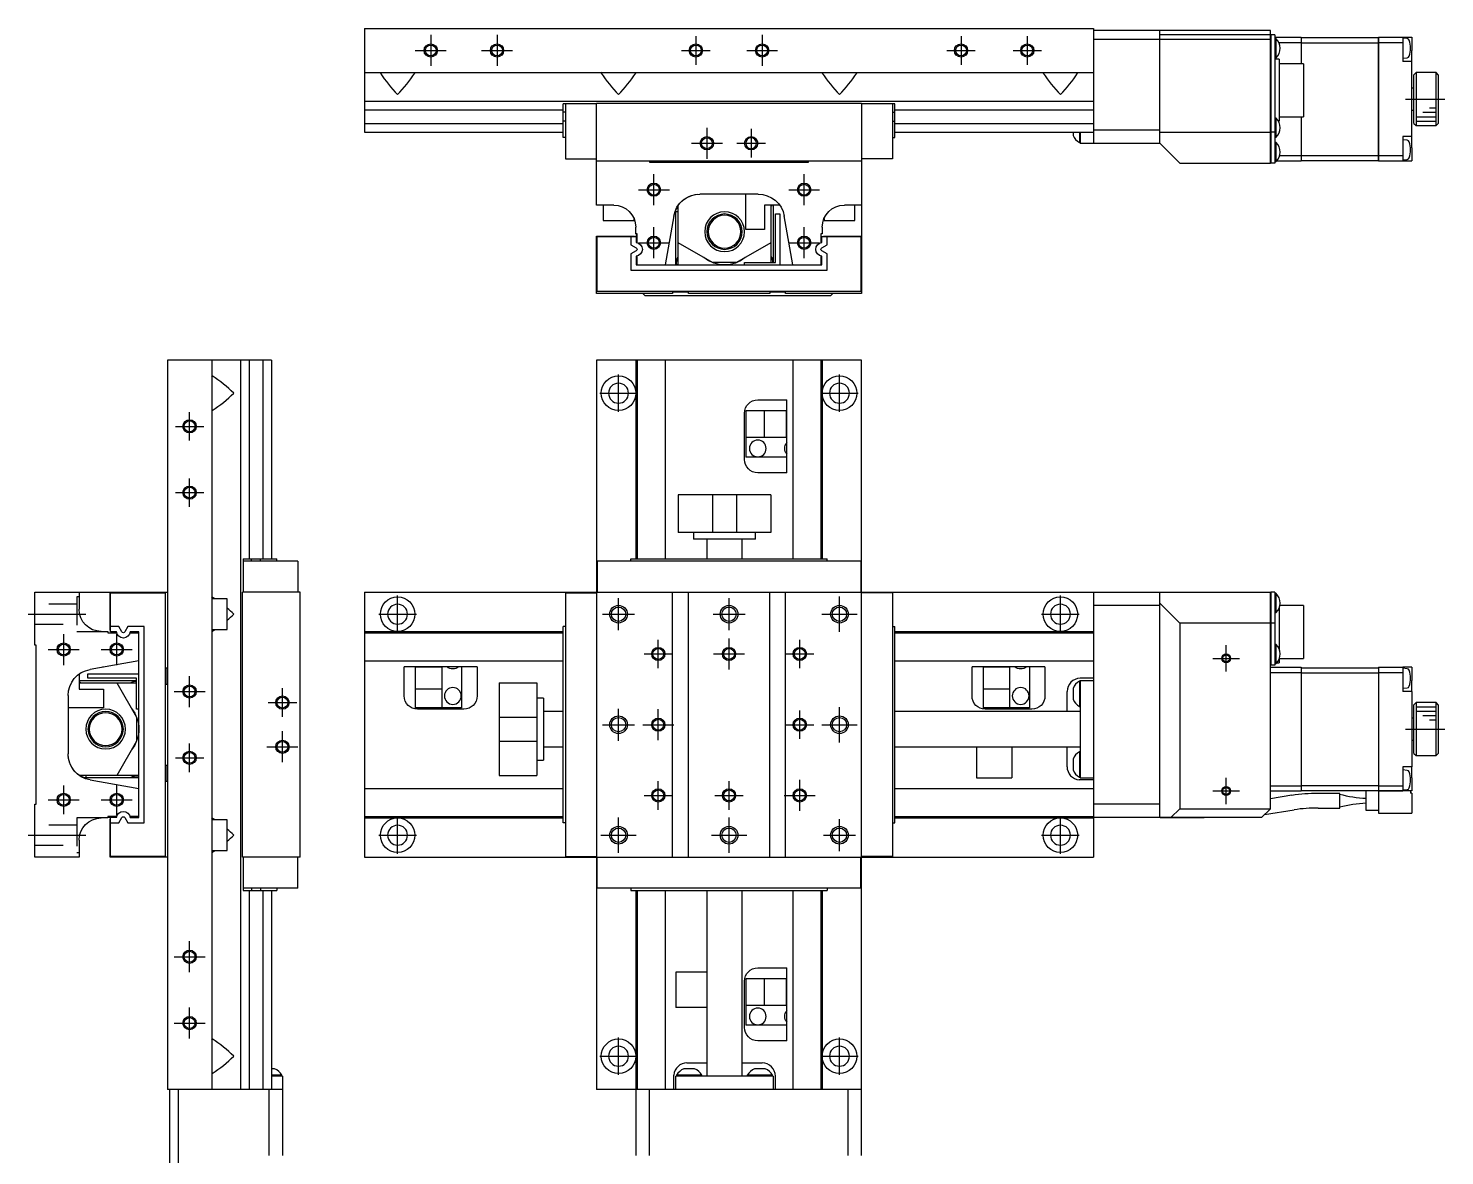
# Model space of a CAD drawing. Extents: x -2 to 660, y -8 to 406.
# Drawn here: x -1.5 to 319, y 150.9 to 405.9 of the extents above; entities that cross this region are included whole.
import ezdxf

# ---------------------------------------------------------------- set-up
doc = ezdxf.new("R2010")
doc.units = 0
doc.header["$LTSCALE"] = 0.5
doc.linetypes.add('CENTER', pattern=[50.8, 31.75, -6.35, 6.35, -6.35])
doc.linetypes.add('DASHED', pattern=[19.05, 12.7, -6.35])
for name, color, linetype in [('MSM_CENTER', 1, 'CENTER'), ('MSM_CONTINUOUS', 7, 'CONTINUOUS'), ('MSM_DASHED', 4, 'DASHED'), ('MSM_NARROW', 5, 'CONTINUOUS')]:
    doc.layers.add(name, color=color, linetype=linetype)

msp = doc.modelspace()

# ---------------------------------------------------------------- linework, layer by layer
at = {"layer": 'MSM_CENTER'}
for p, q in [((89.56, 404.41), (89.56, 397.41)), ((104.56, 404.41), (104.56, 397.41)), ((149.56, 404.14), (149.56, 397.68)), ((164.56, 404.41), (164.56, 397.41)), ((209.56, 404.14), (209.56, 397.68)), ((224.56, 404.14), (224.56, 397.68)), ((86.06, 400.91), (93.06, 400.91)), ((101.06, 400.91), (108.06, 400.91)), ((146.33, 400.91), (152.79, 400.91)), ((161.06, 400.91), (168.06, 400.91)), ((206.33, 400.91), (212.79, 400.91)), ((221.33, 400.91), (227.79, 400.91)), ((310.11, 389.91), (319.01, 389.91)), ((152.06, 383.41), (152.06, 376.41)), ((162.06, 383.14), (162.06, 376.68)), ((148.56, 379.91), (155.56, 379.91)), ((158.83, 379.91), (165.29, 379.91)), ((140.06, 365.91), (140.06, 372.91)), ((174.06, 365.91), (174.06, 372.91)), ((136.56, 369.41), (143.56, 369.41)), ((170.56, 369.41), (177.56, 369.41)), ((140.06, 353.91), (140.06, 360.91)), ((174.06, 353.91), (174.06, 360.91)), ((136.56, 357.41), (143.56, 357.41)), ((170.56, 357.41), (177.56, 357.41)), ((132.06, 319.12), (132.06, 327.62)), ((182.06, 319.12), (182.06, 327.62)), ((127.81, 323.37), (136.31, 323.37)), ((177.81, 323.37), (186.31, 323.37)), ((35, 312.64), (35, 319.1)), ((31.77, 315.87), (38.23, 315.87)), ((35, 297.64), (35, 304.1)), ((31.77, 300.87), (38.23, 300.87)), ((82.06, 269.12), (82.06, 277.62)), ((132.06, 269.74), (132.06, 276.99)), ((157.06, 269.74), (157.06, 276.99)), ((182.06, 269.37), (182.06, 277.37)), ((232.06, 269.12), (232.06, 277.62)), ((-1.5, 273.37), (11.5, 273.37)), ((77.81, 273.37), (86.31, 273.37)), ((128.44, 273.37), (135.68, 273.37)), ((153.44, 273.37), (160.68, 273.37)), ((178.06, 273.37), (186.06, 273.37)), ((227.81, 273.37), (236.31, 273.37)), ((6.5, 261.87), (6.5, 268.87)), ((18.5, 261.87), (18.5, 268.87)), ((141.06, 261.14), (141.06, 267.6)), ((157.06, 260.87), (157.06, 267.87)), ((173.06, 261.14), (173.06, 267.6)), ((269.56, 260.37), (269.56, 266.37)), ((3, 265.37), (10, 265.37)), ((15, 265.37), (22, 265.37)), ((137.83, 264.37), (144.29, 264.37)), ((153.56, 264.37), (160.56, 264.37)), ((169.83, 264.37), (176.29, 264.37)), ((266.56, 263.37), (272.56, 263.37)), ((35, 252.37), (35, 259.37)), ((56, 250.14), (56, 256.6)), ((31.5, 255.87), (38.5, 255.87)), ((52.77, 253.37), (59.23, 253.37)), ((132.06, 244.74), (132.06, 251.99)), ((141.06, 244.87), (141.06, 251.87)), ((173.06, 245.14), (173.06, 251.6)), ((182.06, 244.37), (182.06, 252.37)), ((56, 239.87), (56, 246.87)), ((128.44, 248.37), (135.68, 248.37)), ((137.56, 248.37), (144.56, 248.37)), ((169.83, 248.37), (176.29, 248.37)), ((178.06, 248.37), (186.06, 248.37)), ((310.11, 247.37), (319.01, 247.37)), ((35, 237.64), (35, 244.1)), ((31.77, 240.87), (38.23, 240.87)), ((52.5, 243.37), (59.5, 243.37)), ((6.5, 228.14), (6.5, 234.6)), ((18.5, 227.87), (18.5, 234.87)), ((141.06, 229.14), (141.06, 235.6)), ((157.06, 229.14), (157.06, 235.6)), ((173.06, 228.87), (173.06, 235.87)), ((269.56, 230.37), (269.56, 236.37)), ((3, 231.37), (10, 231.37)), ((15, 231.37), (22, 231.37)), ((137.83, 232.37), (144.29, 232.37)), ((153.83, 232.37), (160.29, 232.37)), ((169.56, 232.37), (176.56, 232.37)), ((266.56, 233.37), (272.56, 233.37)), ((82.06, 219.12), (82.06, 227.62)), ((232.06, 219.12), (232.06, 227.62)), ((132.06, 219.37), (132.06, 227.37)), ((157.06, 219.37), (157.06, 227.37)), ((182.06, 219.74), (182.06, 226.99)), ((-1.5, 223.37), (11.5, 223.37)), ((77.81, 223.37), (86.31, 223.37)), ((128.06, 223.37), (136.06, 223.37)), ((153.06, 223.37), (161.06, 223.37)), ((178.44, 223.37), (185.68, 223.37)), ((227.81, 223.37), (236.31, 223.37)), ((35, 192.37), (35, 199.37)), ((31.5, 195.87), (38.5, 195.87)), ((35, 177.37), (35, 184.37)), ((31.5, 180.87), (38.5, 180.87)), ((132.06, 169.12), (132.06, 177.62)), ((182.06, 169.12), (182.06, 177.62)), ((127.81, 173.37), (136.31, 173.37)), ((177.81, 173.37), (186.31, 173.37))]:
    msp.add_line(p, q, dxfattribs=at)
at = {"layer": 'MSM_CONTINUOUS'}
for p, q in [((74.56, 405.91), (239.56, 405.91)), ((74.56, 405.91), (74.56, 382.41)), ((239.56, 405.91), (239.56, 379.91)), ((279.56, 405.41), (239.56, 405.41)), ((254.56, 379.91), (254.56, 405.41)), ((279.56, 404.41), (254.56, 404.41)), ((279.56, 404.51), (279.46, 404.41)), ((279.56, 404.51), (279.56, 405.41)), ((279.56, 375.41), (279.56, 404.41)), ((279.66, 404.41), (279.56, 404.31)), ((279.66, 404.41), (279.66, 375.41)), ((280.56, 404.41), (279.66, 404.41)), ((280.56, 404.41), (280.56, 375.41)), ((280.56, 403.91), (286.56, 403.91)), ((286.56, 403.91), (286.56, 397.91)), ((304.06, 403.91), (304.06, 375.91)), ((304.06, 375.91), (304.06, 403.91)), ((304.06, 403.91), (311.56, 403.91)), ((309.56, 403.91), (309.56, 398.41)), ((311.56, 403.91), (311.56, 400.91)), ((279.56, 403.41), (239.56, 403.41)), ((280.85, 403.56), (280.56, 403.56)), ((280.85, 399.26), (280.85, 403.56)), ((281.46, 402.71), (286.56, 402.71)), ((286.56, 403.81), (304.06, 403.81)), ((286.56, 402.67), (304.06, 402.67)), ((304.06, 402.71), (309.56, 402.71)), ((310.54, 403.58), (309.56, 403.66)), ((311.56, 378.91), (311.56, 400.91)), ((280.56, 399.26), (280.85, 399.26)), ((281.56, 398.91), (280.56, 398.91)), ((281.56, 398.91), (281.56, 384.91)), ((287.06, 397.91), (281.56, 397.91)), ((287.06, 397.91), (287.06, 385.91)), ((309.56, 399.16), (310.54, 399.25)), ((311.56, 398.41), (309.56, 398.41)), ((74.56, 395.91), (239.56, 395.91)), ((78.32, 395.91), (78.16, 395.78)), ((85.8, 395.91), (85.96, 395.78)), ((128.32, 395.91), (128.16, 395.78)), ((135.8, 395.91), (135.96, 395.78)), ((178.32, 395.91), (178.16, 395.78)), ((185.8, 395.91), (185.96, 395.78)), ((228.32, 395.91), (228.16, 395.78)), ((235.8, 395.91), (235.96, 395.78)), ((312.56, 395.91), (312.06, 395.41)), ((312.06, 384.41), (312.06, 395.41)), ((312.56, 395.91), (312.56, 383.91)), ((317.06, 395.91), (312.56, 395.91)), ((317.06, 383.91), (317.06, 395.91)), ((317.56, 395.41), (317.06, 395.91)), ((317.56, 395.41), (317.56, 384.41)), ((312.06, 392.41), (311.56, 392.41)), ((74.56, 389.41), (239.56, 389.41)), ((127.06, 388.81), (119.56, 388.81)), ((119.56, 381.21), (119.56, 388.81)), ((120.06, 388.81), (120.06, 376.41)), ((187.06, 388.91), (127.06, 388.91)), ((127.06, 365.91), (127.06, 388.91)), ((187.06, 388.91), (187.06, 345.91)), ((194.56, 388.81), (187.06, 388.81)), ((194.06, 388.81), (194.06, 376.41)), ((194.56, 381.21), (194.56, 388.81)), ((74.56, 387.45), (119.56, 387.45)), ((120.06, 386.94), (119.56, 386.94)), ((120.06, 384.89), (119.56, 384.89)), ((194.06, 386.94), (194.56, 386.94)), ((194.06, 384.89), (194.56, 384.89)), ((194.56, 387.45), (239.56, 387.45)), ((280.85, 385.56), (280.56, 385.56)), ((280.85, 381.26), (280.85, 385.56)), ((281.36, 384.91), (281.56, 384.91)), ((281.56, 385.91), (287.06, 385.91)), ((286.56, 385.91), (286.56, 375.91)), ((311.56, 387.41), (312.06, 387.41)), ((74.56, 384.38), (119.56, 384.38)), ((74.56, 382.41), (119.56, 382.41)), ((194.56, 384.38), (239.56, 384.38)), ((194.56, 382.41), (239.56, 382.41)), ((234.91, 382.41), (234.91, 381.7)), ((236.36, 382.41), (236.36, 380.05)), ((236.56, 382.41), (236.56, 379.91)), ((254.56, 382.91), (239.56, 382.91)), ((254.56, 382.41), (279.56, 382.41)), ((279.56, 382.45), (279.66, 382.41)), ((280.56, 382.41), (279.66, 382.41)), ((309.56, 381.41), (309.56, 375.91)), ((311.56, 381.41), (309.56, 381.41)), ((312.06, 384.41), (312.56, 383.91)), ((312.56, 383.91), (317.06, 383.91)), ((317.06, 383.91), (317.56, 384.41)), ((120.06, 381.21), (119.56, 381.21)), ((194.06, 381.21), (194.56, 381.21)), ((236.36, 380.05), (236.56, 380.05)), ((236.56, 379.91), (254.56, 379.91)), ((254.56, 379.91), (259.06, 375.41)), ((254.56, 379.91), (259.06, 375.41)), ((280.56, 381.26), (280.85, 381.26)), ((280.85, 380.06), (280.56, 380.06)), ((280.85, 375.76), (280.85, 380.06)), ((310.54, 380.58), (309.56, 380.66)), ((311.56, 378.91), (311.56, 375.91)), ((120.06, 376.41), (127.06, 376.41)), ((127.06, 375.91), (187.06, 375.91)), ((139.06, 375.91), (139.06, 375.61)), ((139.06, 375.61), (175.06, 375.61)), ((175.06, 375.61), (175.06, 375.91)), ((194.06, 376.41), (187.06, 376.41)), ((259.06, 375.41), (279.56, 375.41)), ((279.56, 375.51), (279.66, 375.41)), ((280.56, 375.41), (279.66, 375.41)), ((280.56, 375.76), (280.85, 375.76)), ((280.99, 375.91), (286.56, 375.91)), ((281.65, 377.11), (286.56, 377.11)), ((286.56, 377.15), (304.06, 377.15)), ((286.56, 376.01), (304.06, 376.01)), ((304.06, 377.11), (309.56, 377.11)), ((304.06, 375.91), (311.56, 375.91)), ((309.56, 376.16), (310.54, 376.25)), ((130.96, 365.91), (127.06, 365.91)), ((128.56, 365.91), (128.56, 362.41)), ((145.56, 352.41), (145.56, 365.86)), ((163.65, 368.41), (150.47, 368.41)), ((160.86, 360.41), (160.86, 368.41)), ((168.52, 365.91), (165.06, 365.91)), ((165.06, 365.91), (165.06, 360.41)), ((166.56, 365.86), (166.56, 352.91)), ((167.06, 365.91), (167.06, 352.91)), ((187.06, 365.91), (183.16, 365.91)), ((185.56, 362.41), (185.56, 365.91)), ((128.56, 362.41), (135.56, 362.41)), ((135.06, 363.77), (135.06, 363.78)), ((135.56, 362.41), (135.56, 362.87)), ((144.56, 363.46), (142.61, 352.41)), ((145.06, 352.41), (145.06, 364.86)), ((145.56, 364.41), (145.06, 364.41)), ((167.56, 352.91), (167.56, 363.91)), ((167.56, 363.91), (168.56, 363.91)), ((168.56, 363.91), (168.56, 352.41)), ((171.51, 352.41), (169.56, 363.46)), ((178.56, 362.87), (178.56, 362.41)), ((178.56, 362.41), (185.56, 362.41)), ((135.96, 359.41), (135.96, 360.91)), ((136.26, 359.41), (135.96, 359.41)), ((136.06, 359.41), (136.06, 357.49)), ((136.26, 357.45), (136.26, 359.41)), ((165.06, 360.41), (160.86, 360.41)), ((170.06, 360.41), (170.06, 360.62)), ((170.09, 360.41), (170.06, 360.41)), ((178.16, 359.41), (177.86, 359.41)), ((177.86, 359.41), (177.86, 357.45)), ((178.16, 360.91), (178.16, 359.41)), ((127.06, 358.91), (135.66, 358.91)), ((127.06, 345.91), (127.06, 358.91)), ((127.26, 346.41), (127.26, 358.81)), ((127.26, 358.81), (136.06, 358.81)), ((134.86, 358.81), (134.86, 356.94)), ((134.86, 356.94), (136.05, 356.25)), ((135.66, 358.91), (135.66, 358.81)), ((153.35, 352.91), (145.56, 357.41)), ((166.56, 357.41), (158.76, 352.91)), ((178.06, 357.49), (178.06, 358.81)), ((178.06, 358.81), (186.86, 358.81)), ((178.06, 356.25), (179.26, 356.94)), ((178.46, 358.81), (178.46, 358.91)), ((178.46, 358.91), (187.06, 358.91)), ((179.26, 356.94), (179.26, 358.81)), ((186.86, 358.81), (186.86, 346.41)), ((136.05, 355.58), (134.86, 354.89)), ((134.86, 354.89), (134.86, 351.21)), ((136.06, 354.34), (136.06, 352.41)), ((136.26, 352.71), (136.06, 352.91)), ((136.26, 352.41), (136.26, 354.38)), ((158.76, 352.91), (153.35, 352.91)), ((160.56, 352.41), (160.56, 352.91)), ((160.56, 352.91), (167.56, 352.91)), ((177.86, 354.38), (177.86, 352.41)), ((179.26, 354.89), (178.06, 355.58)), ((178.06, 352.41), (178.06, 354.34)), ((179.26, 351.21), (179.26, 354.89)), ((134.86, 351.21), (179.26, 351.21)), ((136.06, 352.41), (178.06, 352.41)), ((186.86, 346.41), (127.26, 346.41)), ((144.26, 346.26), (144.26, 345.91)), ((147.86, 346.26), (144.26, 346.26)), ((147.86, 345.91), (147.86, 346.26)), ((169.86, 346.26), (166.26, 346.26)), ((166.26, 346.26), (166.26, 345.91)), ((169.86, 345.91), (169.86, 346.26)), ((144.26, 345.91), (127.06, 345.91)), ((138.06, 345.41), (137.56, 345.91)), ((137.56, 345.91), (138.06, 345.41)), ((180.06, 345.41), (138.06, 345.41)), ((166.26, 345.91), (147.86, 345.91)), ((187.06, 345.91), (169.86, 345.91)), ((180.56, 345.91), (180.06, 345.41)), ((53.5, 330.87), (30, 330.87)), ((30, 330.87), (30, 165.87)), ((40, 330.87), (40, 165.87)), ((46.5, 330.87), (46.5, 165.87)), ((48.46, 330.87), (48.46, 285.87)), ((51.54, 330.87), (51.54, 285.87)), ((53.5, 330.87), (53.5, 285.87)), ((127.06, 330.87), (127.06, 165.87)), ((187.06, 330.87), (127.06, 330.87)), ((135.96, 330.87), (135.96, 285.87)), ((136.26, 330.87), (136.26, 285.87)), ((142.61, 330.87), (142.61, 285.87)), ((171.51, 330.87), (171.51, 285.87)), ((177.86, 330.87), (177.86, 285.87)), ((178.16, 330.87), (178.16, 285.87)), ((187.06, 150.87), (187.06, 330.87)), ((40, 327.11), (40.13, 327.27)), ((163.56, 321.87), (170.18, 321.87)), ((170.18, 305.37), (170.18, 321.87)), ((40, 319.62), (40.13, 319.47)), ((160.56, 308.37), (160.56, 318.87)), ((170.18, 319.37), (160.86, 319.37)), ((160.86, 319.37), (160.86, 308.87)), ((165.06, 313.37), (165.06, 319.37)), ((170.06, 313.37), (170.06, 319.37)), ((170.18, 313.37), (160.86, 313.37)), ((170.18, 308.87), (160.86, 308.87)), ((170.18, 305.37), (163.56, 305.37)), ((145.56, 300.37), (145.56, 291.87)), ((166.56, 300.37), (145.56, 300.37)), ((153.35, 300.37), (153.35, 291.87)), ((158.76, 300.37), (158.76, 291.87)), ((166.56, 300.37), (166.56, 291.87)), ((166.56, 291.87), (145.56, 291.87)), ((149.06, 291.87), (149.06, 290.37)), ((163.06, 290.37), (163.06, 291.87)), ((163.06, 290.37), (149.06, 290.37)), ((152.06, 290.37), (152.06, 285.87)), ((160.06, 285.87), (160.06, 290.37)), ((47.1, 285.87), (47.1, 278.37)), ((47.1, 285.87), (54.7, 285.87)), ((59.5, 285.37), (47.1, 285.37)), ((48.97, 285.37), (48.97, 285.87)), ((51.02, 285.37), (51.02, 285.87)), ((54.7, 285.37), (54.7, 285.87)), ((59.5, 285.37), (59.5, 278.37)), ((186.86, 285.37), (127.26, 285.37)), ((127.26, 285.37), (127.26, 278.37)), ((134.86, 285.37), (134.86, 285.87)), ((134.86, 285.87), (179.26, 285.87)), ((179.26, 285.37), (179.26, 285.87)), ((186.86, 285.37), (186.86, 278.37)), ((0, 266.37), (0, 278.37)), ((0, 278.37), (30, 278.37)), ((10, 278.37), (10, 274.47)), ((17, 269.77), (17, 278.37)), ((17.1, 269.37), (17.1, 278.17)), ((17.1, 278.17), (29.5, 278.17)), ((29.5, 278.17), (29.5, 218.57)), ((40, 277.11), (40.13, 277.27)), ((43.5, 276.87), (40, 276.87)), ((43.5, 269.87), (43.5, 276.87)), ((47, 218.37), (47, 278.37)), ((60, 278.37), (47, 278.37)), ((60, 218.37), (60, 278.37)), ((74.56, 278.37), (74.56, 218.37)), ((74.56, 278.37), (254.56, 278.37)), ((120.06, 278.17), (120.06, 218.57)), ((120.06, 278.17), (127.06, 278.17)), ((144.26, 218.37), (144.26, 278.37)), ((147.86, 218.37), (147.86, 278.37)), ((166.26, 218.37), (166.26, 278.37)), ((169.86, 218.37), (169.86, 278.37)), ((194.06, 278.17), (187.06, 278.17)), ((194.06, 278.17), (194.06, 218.57)), ((239.56, 278.37), (239.56, 218.37)), ((254.56, 275.87), (254.56, 278.37)), ((254.66, 278.37), (254.56, 278.27)), ((254.56, 275.87), (259.06, 271.37)), ((254.56, 247.5), (254.56, 275.87)), ((254.66, 278.37), (279.56, 278.37)), ((279.56, 278.27), (279.66, 278.37)), ((279.56, 271.37), (279.56, 278.37)), ((279.66, 278.37), (279.66, 261.87)), ((280.56, 278.37), (279.66, 278.37)), ((280.56, 278.37), (280.56, 261.87)), ((280.85, 278.02), (280.56, 278.02)), ((280.85, 273.72), (280.85, 278.02)), ((254.56, 275.37), (239.56, 275.37)), ((254.56, 247.5), (254.56, 275.37)), ((280.56, 273.72), (280.85, 273.72)), ((281.56, 274.79), (281.56, 265.44)), ((287.06, 275.37), (281.72, 275.37)), ((287.06, 275.37), (287.06, 263.37)), ((15, 269.47), (16.5, 269.47)), ((16.5, 269.47), (16.5, 269.17)), ((17.1, 269.77), (17, 269.77)), ((18.97, 270.57), (17.1, 270.57)), ((18.42, 269.37), (17.1, 269.37)), ((19.66, 269.37), (18.97, 270.57)), ((21.02, 270.57), (20.34, 269.37)), ((24.7, 270.57), (21.02, 270.57)), ((23.5, 269.37), (21.58, 269.37)), ((23.5, 227.37), (23.5, 269.37)), ((24.7, 226.17), (24.7, 270.57)), ((40, 269.87), (43.5, 269.87)), ((40, 269.62), (40.13, 269.47)), ((74.56, 269.47), (119.56, 269.47)), ((120.06, 270.57), (119.56, 270.57)), ((119.56, 226.17), (119.56, 270.57)), ((194.06, 270.57), (194.56, 270.57)), ((194.56, 226.17), (194.56, 270.57)), ((194.56, 269.47), (239.56, 269.47)), ((259.06, 271.37), (259.06, 229.37)), ((279.56, 271.37), (259.06, 271.37)), ((279.56, 229.37), (279.56, 271.37)), ((279.56, 271.32), (279.66, 271.37)), ((280.56, 271.37), (279.66, 271.37)), ((0.3, 266.37), (0, 266.37)), ((0.3, 230.37), (0.3, 266.37)), ((16.5, 269.17), (18.46, 269.17)), ((21.54, 269.17), (23.5, 269.17)), ((74.56, 269.17), (119.56, 269.17)), ((194.56, 269.17), (239.56, 269.17)), ((280.85, 266.52), (280.56, 266.52)), ((280.85, 262.22), (280.85, 266.52)), ((281.56, 263.29), (281.56, 262.37)), ((281.59, 263.37), (287.06, 263.37)), ((10, 259.83), (10, 256.37)), ((12, 259.87), (23.5, 259.87)), ((12, 258.87), (12, 259.87)), ((23.5, 262.81), (12.46, 260.87)), ((15.5, 261.37), (15.29, 261.37)), ((15.5, 261.4), (15.5, 261.37)), ((30, 261.17), (29.65, 261.17)), ((29.65, 261.17), (29.65, 257.57)), ((74.56, 262.81), (119.56, 262.81)), ((100.06, 261.49), (83.56, 261.49)), ((83.56, 254.87), (83.56, 261.49)), ((86.06, 261.49), (86.06, 252.17)), ((92.06, 261.37), (86.06, 261.37)), ((92.06, 261.49), (92.06, 252.17)), ((96.56, 261.49), (96.56, 252.17)), ((100.06, 261.49), (100.06, 254.87)), ((194.56, 262.81), (239.56, 262.81)), ((228.56, 261.49), (212.06, 261.49)), ((212.06, 254.87), (212.06, 261.49)), ((214.56, 261.49), (214.56, 252.17)), ((220.56, 261.37), (214.56, 261.37)), ((220.56, 261.49), (220.56, 252.17)), ((225.06, 261.49), (225.06, 252.17)), ((228.56, 261.49), (228.56, 254.87)), ((279.66, 261.87), (279.56, 261.97)), ((279.56, 261.37), (286.56, 261.37)), ((279.56, 260.17), (286.56, 260.17)), ((280.56, 261.87), (279.66, 261.87)), ((280.56, 262.22), (280.85, 262.22)), ((280.99, 262.37), (281.56, 262.37)), ((286.56, 261.37), (286.56, 260.17)), ((286.56, 261.27), (304.06, 261.27)), ((286.56, 260.17), (286.56, 234.57)), ((286.56, 260.12), (304.06, 260.12)), ((304.06, 261.37), (309.56, 261.37)), ((304.06, 261.37), (304.06, 260.17)), ((304.06, 260.17), (309.56, 260.17)), ((304.06, 260.17), (304.06, 234.57)), ((309.56, 261.37), (309.56, 260.17)), ((311.56, 261.37), (309.56, 261.37)), ((310.54, 261.03), (309.56, 261.12)), ((309.56, 260.17), (309.56, 255.87)), ((311.56, 261.37), (311.56, 258.37)), ((10, 258.37), (23, 258.37)), ((10.05, 257.87), (23, 257.87)), ((23, 258.87), (12, 258.87)), ((18.5, 257.87), (23, 250.07)), ((23, 251.87), (23, 258.87)), ((29.65, 257.57), (30, 257.57)), ((105.06, 257.87), (113.56, 257.87)), ((105.06, 257.87), (105.06, 236.87)), ((113.56, 257.87), (113.56, 236.87)), ((234.91, 256.58), (234.91, 254.16)), ((236.36, 258.23), (236.36, 252.51)), ((236.56, 258.23), (236.36, 258.23)), ((239.56, 258.86), (236.56, 258.86)), ((236.56, 258.37), (236.56, 236.37)), ((236.56, 258.37), (239.56, 258.37)), ((309.56, 256.62), (310.54, 256.7)), ((311.56, 255.87), (311.56, 258.37)), ((7.5, 254.96), (7.5, 241.77)), ((10, 256.37), (15.5, 256.37)), ((15.5, 256.37), (15.5, 252.17)), ((92.06, 256.37), (86.06, 256.37)), ((115.06, 254.37), (113.56, 254.37)), ((115.06, 254.37), (115.06, 240.37)), ((220.56, 256.37), (214.56, 256.37)), ((233.56, 251.37), (233.56, 255.86)), ((311.56, 255.87), (309.56, 255.87)), ((311.56, 255.87), (309.56, 255.87)), ((311.56, 255.87), (311.56, 238.87)), ((312.56, 253.37), (312.06, 252.87)), ((312.56, 253.37), (312.56, 241.37)), ((317.06, 253.37), (312.56, 253.37)), ((317.06, 241.37), (317.06, 253.37)), ((317.56, 252.87), (317.06, 253.37)), ((15.5, 252.17), (7.5, 252.17)), ((23.5, 251.87), (23, 251.87)), ((23, 250.07), (23, 244.66)), ((96.56, 252.17), (86.06, 252.17)), ((97.06, 251.87), (86.56, 251.87)), ((105.06, 250.07), (113.56, 250.07)), ((119.56, 251.37), (115.06, 251.37)), ((236.56, 251.37), (194.56, 251.37)), ((225.06, 252.17), (214.56, 252.17)), ((225.56, 251.87), (215.06, 251.87)), ((236.36, 252.51), (236.56, 252.51)), ((312.06, 241.87), (312.06, 252.87)), ((317.56, 252.87), (317.56, 241.87)), ((254.56, 227.47), (254.56, 247.5)), ((254.56, 230.37), (254.56, 247.5)), ((312.06, 249.87), (311.56, 249.87)), ((23, 244.66), (18.5, 236.87)), ((105.06, 244.66), (113.56, 244.66)), ((311.56, 244.87), (312.06, 244.87)), ((115.06, 243.37), (119.56, 243.37)), ((194.56, 243.37), (236.56, 243.37)), ((213.06, 243.37), (213.06, 236.37)), ((221.06, 243.37), (221.06, 236.37)), ((233.56, 238.86), (233.56, 243.37)), ((234.91, 240.58), (234.91, 238.16)), ((236.36, 242.23), (236.36, 236.51)), ((236.56, 242.23), (236.36, 242.23)), ((312.06, 241.87), (312.56, 241.37)), ((312.56, 241.37), (317.06, 241.37)), ((317.06, 241.37), (317.56, 241.87)), ((30, 239.17), (29.65, 239.17)), ((29.65, 239.17), (29.65, 235.57)), ((113.56, 240.37), (115.06, 240.37)), ((311.56, 238.87), (309.56, 238.87)), ((309.56, 238.87), (309.56, 234.57)), ((310.54, 238.03), (309.56, 238.12)), ((311.56, 236.37), (311.56, 238.87)), ((23.5, 236.87), (10.05, 236.87)), ((23.5, 236.37), (11.05, 236.37)), ((11.5, 236.87), (11.5, 236.37)), ((12.46, 235.87), (23.5, 233.92)), ((29.65, 235.57), (30, 235.57)), ((105.06, 236.87), (113.56, 236.87)), ((213.06, 236.37), (221.06, 236.37)), ((236.36, 236.51), (236.56, 236.51)), ((236.56, 236.37), (239.56, 236.37)), ((239.56, 235.86), (236.56, 235.86)), ((279.56, 234.57), (286.56, 234.57)), ((286.56, 234.61), (304.06, 234.61)), ((286.56, 234.57), (286.56, 233.37)), ((304.06, 234.57), (309.56, 234.57)), ((304.06, 234.57), (304.06, 228.37)), ((309.56, 234.57), (309.56, 233.37)), ((311.56, 236.37), (311.56, 233.37)), ((74.56, 233.92), (119.56, 233.92)), ((194.56, 233.92), (239.56, 233.92)), ((279.66, 233.37), (279.56, 233.47)), ((284.43, 232.39), (279.56, 231.62)), ((279.66, 233.37), (286.56, 233.37)), ((279.66, 233.37), (286.56, 233.37)), ((286.56, 233.47), (304.06, 233.47)), ((286.56, 233.47), (304.06, 233.47)), ((295.26, 232.82), (290.4, 232.82)), ((295.26, 229.52), (295.26, 232.82)), ((301.26, 228.97), (301.26, 233.37)), ((309.56, 233.37), (301.26, 233.37)), ((304.06, 233.37), (309.56, 233.37)), ((309.56, 233.62), (310.54, 233.7)), ((311.56, 233.37), (309.56, 233.37)), ((311.26, 233.37), (311.26, 232.87)), ((311.56, 232.87), (311.26, 232.87)), ((311.56, 232.87), (311.56, 228.37)), ((0, 218.37), (0, 230.37)), ((0, 230.37), (0.3, 230.37)), ((18.46, 227.57), (16.5, 227.57)), ((16.5, 227.57), (16.5, 227.27)), ((23.5, 227.57), (21.54, 227.57)), ((23.2, 227.57), (23, 227.37)), ((74.56, 227.57), (119.56, 227.57)), ((194.56, 227.57), (239.56, 227.57)), ((254.56, 230.37), (239.56, 230.37)), ((259.06, 229.37), (257.06, 227.37)), ((259.06, 229.37), (279.56, 229.37)), ((279.56, 229.37), (277.56, 227.37)), ((278.27, 228.07), (284.94, 229.13)), ((290.4, 229.52), (295.26, 229.52)), ((304.06, 228.97), (301.26, 228.97)), ((304.06, 228.37), (311.56, 228.37)), ((12.14, 226.37), (12.14, 226.37)), ((16.5, 227.27), (15, 227.27)), ((18.42, 227.37), (16.5, 227.37)), ((17, 218.37), (17, 226.97)), ((17, 226.97), (17.1, 226.97)), ((17.1, 218.57), (17.1, 227.37)), ((17.1, 226.17), (18.97, 226.17)), ((18.97, 226.17), (19.66, 227.36)), ((20.34, 227.36), (21.02, 226.17)), ((21.02, 226.17), (24.7, 226.17)), ((21.58, 227.37), (23.5, 227.37)), ((40, 227.11), (40.13, 227.27)), ((43.5, 226.87), (40, 226.87)), ((43.5, 219.87), (43.5, 226.87)), ((74.56, 227.27), (119.56, 227.27)), ((120.06, 226.17), (119.56, 226.17)), ((194.06, 226.17), (194.56, 226.17)), ((194.56, 227.27), (239.56, 227.27)), ((254.56, 227.37), (239.56, 227.37)), ((254.56, 227.47), (254.66, 227.37)), ((257.06, 227.37), (254.66, 227.37)), ((254.66, 227.37), (264.56, 227.37)), ((277.56, 227.37), (257.06, 227.37)), ((277.56, 227.37), (264.56, 227.37)), ((10, 222.27), (10, 218.37)), ((10, 218.37), (0, 218.37)), ((30, 218.37), (17, 218.37)), ((29.5, 218.57), (17.1, 218.57)), ((40, 219.87), (43.5, 219.87)), ((40, 219.62), (40.13, 219.47)), ((60, 218.37), (47, 218.37)), ((47.1, 218.37), (47.1, 210.87)), ((59.5, 211.37), (59.5, 218.37)), ((74.56, 218.37), (239.56, 218.37)), ((120.06, 218.57), (127.06, 218.57)), ((127.26, 211.37), (127.26, 218.37)), ((186.86, 211.37), (186.86, 218.37)), ((194.06, 218.57), (187.06, 218.57)), ((59.5, 211.37), (47.1, 211.37)), ((47.1, 210.87), (54.7, 210.87)), ((48.46, 210.87), (48.46, 165.87)), ((48.97, 211.37), (48.97, 210.87)), ((51.02, 211.37), (51.02, 210.87)), ((51.54, 210.87), (51.54, 165.87)), ((53.5, 210.87), (53.5, 165.87)), ((54.7, 211.37), (54.7, 210.87)), ((186.86, 211.37), (127.26, 211.37)), ((134.86, 211.37), (134.86, 210.87)), ((134.86, 210.87), (179.26, 210.87)), ((135.96, 210.87), (135.96, 165.87)), ((136.26, 210.87), (136.26, 165.87)), ((142.61, 210.87), (142.61, 165.87)), ((152.06, 210.87), (152.06, 168.87)), ((160.06, 168.87), (160.06, 210.87)), ((171.51, 210.87), (171.51, 165.87)), ((177.86, 210.87), (177.86, 165.87)), ((178.16, 210.87), (178.16, 165.87)), ((179.26, 211.37), (179.26, 210.87)), ((152.06, 192.37), (145.06, 192.37)), ((145.06, 192.37), (145.06, 184.37)), ((163.56, 193.37), (170.18, 193.37)), ((170.18, 176.87), (170.18, 193.37)), ((160.56, 179.87), (160.56, 190.37)), ((170.18, 190.87), (160.86, 190.87)), ((160.86, 190.87), (160.86, 180.37)), ((165.06, 184.87), (165.06, 190.87)), ((170.06, 184.87), (170.06, 190.87)), ((152.06, 184.37), (145.06, 184.37)), ((170.18, 184.87), (160.86, 184.87)), ((170.18, 180.37), (160.86, 180.37)), ((40, 177.11), (40.13, 177.27)), ((170.18, 176.87), (163.56, 176.87)), ((54.21, 170.52), (53.5, 170.52)), ((149.27, 170.52), (146.85, 170.52)), ((147.55, 171.87), (152.06, 171.87)), ((160.06, 171.87), (164.55, 171.87)), ((165.27, 170.52), (162.85, 170.52)), ((40, 169.62), (40.13, 169.47)), ((55.86, 169.07), (53.5, 169.07)), ((56, 168.87), (53.5, 168.87)), ((55.86, 168.87), (55.86, 169.07)), ((56, 168.87), (56, 150.87)), ((144.55, 165.87), (144.55, 168.87)), ((145.06, 165.87), (145.06, 168.87)), ((167.06, 168.87), (145.06, 168.87)), ((150.92, 169.07), (145.2, 169.07)), ((145.2, 169.07), (145.2, 168.87)), ((150.92, 168.87), (150.92, 169.07)), ((166.92, 169.07), (161.2, 169.07)), ((161.2, 169.07), (161.2, 168.87)), ((166.92, 168.87), (166.92, 169.07)), ((167.06, 168.87), (167.06, 165.87)), ((167.55, 165.87), (167.55, 168.87)), ((56, 165.87), (30, 165.87)), ((30.5, 125.87), (30.5, 165.87)), ((32.5, 140.87), (32.5, 165.87)), ((53, 150.87), (53, 165.87)), ((187.06, 165.87), (127.06, 165.87)), ((136.06, 150.87), (136.06, 165.87)), ((139.06, 150.87), (139.06, 165.87)), ((184.06, 150.87), (184.06, 165.87))]:
    msp.add_line(p, q, dxfattribs=at)
for centre, radius in [((89.56, 400.91), 1.23), ((104.56, 400.91), 1.23), ((149.56, 400.91), 1.23), ((164.56, 400.91), 1.23), ((209.56, 400.91), 1.23), ((224.56, 400.91), 1.23), ((152.06, 379.91), 1.23), ((140.06, 369.41), 1.23), ((174.06, 369.41), 1.23), ((140.06, 357.41), 1.23), ((174.06, 357.41), 1.23), ((132.06, 323.37), 3.9), ((182.06, 323.37), 3.9), ((35, 315.87), 1.23), ((35, 300.87), 1.23), ((82.06, 273.37), 3.9), ((232.06, 273.37), 3.9), ((132.06, 273.37), 1.62), ((157.06, 273.37), 1.62), ((182.06, 273.37), 1.62), ((6.5, 265.37), 1.23), ((18.5, 265.37), 1.23), ((141.06, 264.37), 1.23), ((157.06, 264.37), 1.23), ((173.06, 264.37), 1.23), ((269.56, 263.37), 0.783), ((35, 255.87), 1.23), ((56, 253.37), 1.23), ((132.06, 248.37), 1.62), ((141.06, 248.37), 1.23), ((173.06, 248.37), 1.23), ((182.06, 248.37), 1.62), ((56, 243.37), 1.23), ((35, 240.87), 1.23), ((269.56, 233.37), 0.783), ((6.5, 231.37), 1.23), ((18.5, 231.37), 1.23), ((141.06, 232.37), 1.23), ((157.06, 232.37), 1.23), ((173.06, 232.37), 1.23), ((82.06, 223.37), 3.9), ((132.06, 223.37), 1.62), ((157.06, 223.37), 1.62), ((182.06, 223.37), 1.62), ((232.06, 223.37), 3.9), ((35, 195.87), 1.23), ((35, 180.87), 1.23), ((132.06, 173.37), 3.9), ((182.06, 173.37), 3.9)]:
    msp.add_circle(centre, radius, dxfattribs=at)
at = {"layer": 'MSM_CONTINUOUS', "extrusion": (0, 0, -1)}
for centre, radius in [((-162.06, 379.91), 1.23), ((-156.06, 359.91), 4.5), ((-156.06, 359.91), 4), ((-156.06, 359.91), 3.7), ((-132.06, 323.37), 2.25), ((-182.06, 323.37), 2.25), ((-163.56, 310.87), 1.9), ((-82.06, 273.37), 2.25), ((-232.06, 273.37), 2.25), ((-94.56, 254.87), 1.9), ((-223.06, 254.87), 1.9), ((-16, 247.37), 4.5), ((-16, 247.37), 4), ((-16, 247.37), 3.7), ((-82.06, 223.37), 2.25), ((-232.06, 223.37), 2.25), ((-163.56, 182.37), 1.9), ((-132.06, 173.37), 2.25), ((-182.06, 173.37), 2.25)]:
    msp.add_circle(centre, radius, dxfattribs=at)
at = {"layer": 'MSM_CONTINUOUS'}
for centre, radius, start, end in [((278.76, 401.41), 3, 314.22, 45.78), ((310.5, 403.08), 0.5, 17.6292, 85), ((305.26, 401.41), 6, 342.3708, 17.6292), ((310.5, 399.75), 0.5, 275, 342.3708), ((104.49, 412.87), 31.38, 212.9812, 224.3908), ((59.63, 412.87), 31.38, 315.6092, 327.0188), ((154.49, 412.87), 31.38, 212.9812, 224.3908), ((109.63, 412.87), 31.38, 315.6092, 327.0188), ((204.49, 412.87), 31.38, 212.9812, 224.3908), ((159.63, 412.87), 31.38, 315.6092, 327.0188), ((254.49, 412.87), 31.38, 212.9812, 224.3908), ((209.63, 412.87), 31.38, 315.6092, 327.0188), ((278.76, 383.41), 3, 314.22, 45.78), ((237.93, 382.9), 3.25, 201.5574, 241.0598), ((278.76, 377.91), 3, 314.22, 45.78), ((310.5, 380.08), 0.5, 17.6292, 85), ((305.26, 378.41), 6, 342.3708, 17.6292), ((310.5, 376.75), 0.5, 275, 342.3708), ((23.04, 300.94), 31.38, 45.6092, 57.0188), ((23.04, 345.79), 31.38, 302.9812, 314.3908), ((23.04, 250.94), 31.38, 55.7006, 57.0188), ((278.76, 275.87), 3, 314.22, 45.78), ((23.04, 250.94), 31.38, 45.6092, 49.326), ((23.04, 295.79), 31.38, 310.674, 314.3908), ((23.04, 295.79), 31.38, 302.9812, 304.2994), ((278.76, 264.37), 3, 314.22, 45.78), ((310.5, 260.53), 0.5, 17.6292, 85), ((305.26, 258.87), 6, 342.3708, 17.6292), ((236.56, 255.86), 3, 90, 180), ((237.93, 255.38), 3.25, 118.9402, 158.4426), ((310.5, 257.2), 0.5, 275, 342.3708), ((237.93, 255.35), 3.25, 201.5574, 241.0598), ((237.93, 239.38), 3.25, 118.9402, 158.4426), ((236.56, 238.86), 3, 180, 265.3245), ((237.93, 239.35), 3.25, 201.5574, 241.0598), ((310.5, 237.53), 0.5, 17.6292, 85), ((305.26, 235.87), 6, 342.3708, 17.6292), ((310.5, 234.2), 0.5, 275, 342.3708), ((290.2, 193.61), 39.2, 89.7177, 98.4755), ((302.41, 258.6), 26.91, 254.5953, 267.5566), ((290.19, 193.85), 35.66, 89.6613, 98.4567), ((302.67, 202.03), 28.62, 92.8322, 105.0159), ((23.04, 200.94), 31.38, 55.7006, 57.0188), ((23.04, 200.94), 31.38, 45.6092, 49.326), ((23.04, 245.79), 31.38, 310.674, 314.3908), ((23.04, 245.79), 31.38, 302.9812, 304.2994), ((23.04, 150.94), 31.38, 45.6092, 57.0188), ((23.04, 195.79), 31.38, 302.9812, 314.3908), ((53.02, 167.49), 3.25, 28.9402, 68.4426), ((147.55, 168.87), 3, 90, 175.3245), ((148.04, 167.49), 3.25, 111.5574, 151.0598), ((148.07, 167.49), 3.25, 28.9402, 68.4426), ((164.04, 167.49), 3.25, 111.5574, 151.0598), ((164.55, 168.87), 3, 0, 90), ((164.07, 167.49), 3.25, 28.9402, 68.4426)]:
    msp.add_arc(centre, radius, start, end, dxfattribs=at)
at = {"layer": 'MSM_CONTINUOUS', "extrusion": (0, 0, -1)}
for centre, radius, start, end in [((-130.96, 360.91), 5, 90, 180), ((-150.47, 362.41), 6, 10, 90), ((-150.54, 362.41), 6, 24.0962, 33.9498), ((-148.06, 366.91), 2.86, 333.9703, 335.3117), ((-150.47, 362.41), 6, 35.0995, 84.0572), ((-163.65, 362.41), 6, 90, 170), ((-161.36, 362.87), 6, 149.4911, 150.0438), ((-164.06, 366.91), 2.86, 200.4659, 209.0583), ((-183.16, 360.91), 5, 0, 90), ((-135.86, 355.91), 0.388, 119.9865, 240.0135), ((-135.86, 355.91), 1.59, 97.2353, 262.7647), ((-178.26, 355.91), 1.59, 277.2353, 82.7647), ((-178.26, 355.91), 0.388, 299.9865, 60.0135), ((-148.06, 352.91), 2.86, 349.9315, 29.0583), ((-156.06, 359.91), 7.5, 231.3733, 308.6268), ((-164.06, 352.91), 2.86, 150.9417, 180), ((-163.56, 318.87), 3, 0, 90), ((-171.56, 310.87), 1.9, 316.3793, 43.6207), ((-163.56, 308.37), 3, 270, 0), ((-15, 274.47), 5, 270, 0), ((-20, 269.57), 1.59, 187.2353, 352.7647), ((-20, 269.57), 0.388, 209.9865, 330.0135), ((-13.5, 254.96), 6, 0, 80), ((-94.56, 262.87), 1.9, 226.3793, 313.6207), ((-223.06, 262.87), 1.9, 226.3793, 313.6207), ((-9, 255.37), 2.86, 110.4659, 119.0583), ((-13.05, 252.67), 6, 59.4911, 60.0438), ((-23, 255.37), 2.86, 60.9417, 90), ((-86.56, 254.87), 3, 270, 0), ((-97.06, 254.87), 3, 180, 270), ((-215.06, 254.87), 3, 270, 0), ((-225.56, 254.87), 3, 180, 270), ((-16, 247.37), 7.5, 141.3733, 218.6267), ((-13.5, 241.77), 6, 280, 0), ((-13.5, 241.77), 6, 305.0995, 354.0572), ((-13.5, 241.84), 6, 294.0962, 303.9498), ((-9, 239.37), 2.86, 243.9703, 245.3117), ((-23, 239.37), 2.86, 259.9315, 299.0583), ((-236.56, 238.86), 3, 270, 274.6755), ((-20, 227.17), 1.59, 7.2353, 172.7647), ((-15, 222.27), 5, 0, 90), ((-20, 227.17), 0.388, 29.9865, 150.0135), ((-163.56, 190.37), 3, 0, 90), ((-171.56, 182.37), 1.9, 316.3793, 43.6207), ((-163.56, 179.87), 3, 270, 0), ((-147.55, 168.87), 3, 0, 4.6755)]:
    msp.add_arc(centre, radius, start, end, dxfattribs=at)
at = {"layer": 'MSM_DASHED'}
for p, q in [((9.5, 277.27), (9.5, 269.47)), ((10, 277.27), (9.5, 277.27)), ((9.5, 275.62), (0, 275.62)), ((0, 271.12), (9.5, 271.12)), ((9.5, 269.47), (15, 269.47)), ((9.5, 225.62), (0, 225.62)), ((9.5, 227.27), (9.5, 219.47)), ((15, 227.27), (9.5, 227.27)), ((0, 221.12), (9.5, 221.12)), ((9.5, 219.47), (10, 219.47))]:
    msp.add_line(p, q, dxfattribs=at)
at = {"layer": 'MSM_NARROW'}
for p, q in [((315.56, 387.91), (317.06, 387.91)), ((312.56, 385.91), (317.06, 385.91)), ((312.56, 384.91), (317.06, 384.91)), ((314.06, 386.91), (317.06, 386.91)), ((317.06, 252.37), (312.56, 252.37)), ((317.06, 251.37), (312.56, 251.37)), ((317.06, 250.37), (314.06, 250.37)), ((317.06, 249.37), (315.56, 249.37))]:
    msp.add_line(p, q, dxfattribs=at)
for centre, radius in [((89.56, 400.91), 1.5), ((104.56, 400.91), 1.5), ((149.56, 400.91), 1.5), ((164.56, 400.91), 1.5), ((209.56, 400.91), 1.5), ((224.56, 400.91), 1.5), ((152.06, 379.91), 1.5), ((162.06, 379.91), 1.5), ((140.06, 369.41), 1.5), ((174.06, 369.41), 1.5), ((140.06, 357.41), 1.5), ((174.06, 357.41), 1.5), ((35, 315.87), 1.5), ((35, 300.87), 1.5), ((132.06, 273.37), 2), ((157.06, 273.37), 2), ((182.06, 273.37), 2), ((6.5, 265.37), 1.5), ((18.5, 265.37), 1.5), ((141.06, 264.37), 1.5), ((157.06, 264.37), 1.5), ((173.06, 264.37), 1.5), ((269.56, 263.37), 1), ((35, 255.87), 1.5), ((56, 253.37), 1.5), ((132.06, 248.37), 2), ((182.06, 248.37), 2), ((141.06, 248.37), 1.5), ((173.06, 248.37), 1.5), ((56, 243.37), 1.5), ((35, 240.87), 1.5), ((269.56, 233.37), 1), ((6.5, 231.37), 1.5), ((18.5, 231.37), 1.5), ((141.06, 232.37), 1.5), ((157.06, 232.37), 1.5), ((173.06, 232.37), 1.5), ((132.06, 223.37), 2), ((157.06, 223.37), 2), ((182.06, 223.37), 2), ((35, 195.87), 1.5), ((35, 180.87), 1.5)]:
    msp.add_circle(centre, radius, dxfattribs=at)

doc.saveas('drawing.dxf')
